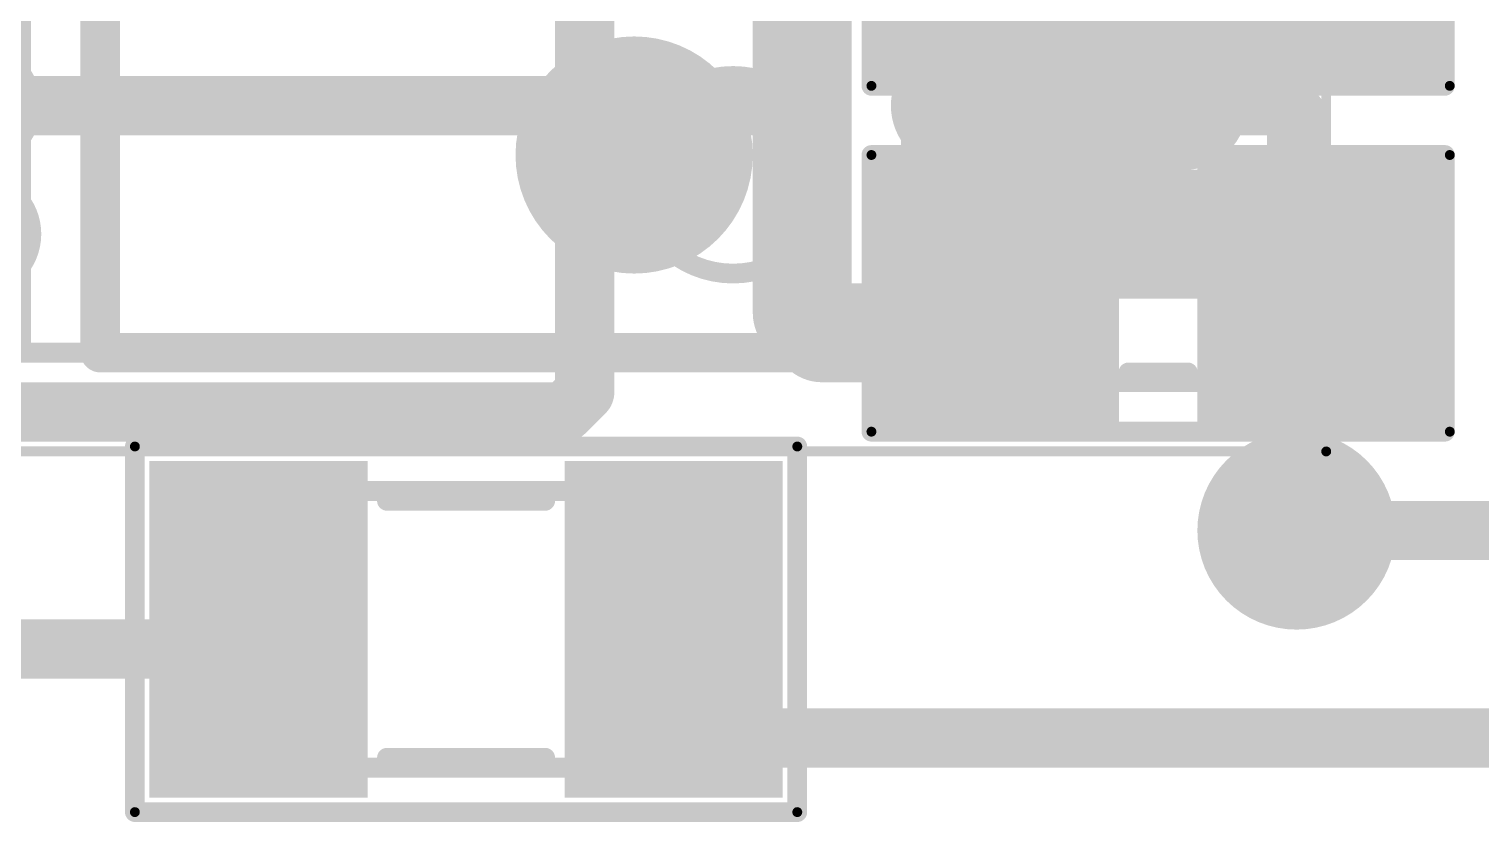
# Model space of a CAD drawing. Header units: millimetres. Extents: x 29 to 180, y 30 to 200.
# Drawn here: x 125.99 to 133.33, y 166.23 to 170.24 of the extents above; entities that cross this region are included whole.
import ezdxf

# ---------------------------------------------------------------- set-up
doc = ezdxf.new("R2010")
doc.units = ezdxf.units.MM
for name, color, linetype in [('BottomLayer', 5, 'Continuous'), ('BottomOverlay', 54, 'Continuous'), ('BottomPaste', 16, 'Continuous'), ('BottomSolder', 6, 'Continuous'), ('Mechanical13', 56, 'Continuous'), ('Mechanical15', 56, 'Continuous'), ('MultiLayer', 9, 'Continuous'), ('TopLayer', 1, 'Continuous'), ('TopOverlay', 2, 'Continuous'), ('TopPaste', 8, 'Continuous'), ('TopSolder', 216, 'Continuous'), ('ViaHoleLayer', 16, 'Continuous')]:
    doc.layers.add(name, color=color, linetype=linetype)

# ---------------------------------------------------------------- blocks, each defined once
blk = doc.blocks.new('SMD_C_0603_B_278')
at = {"layer": 'BottomLayer'}
for points in [[(-1.29999994, 0.5499989), (-1.29999994, -0.5499989), (-0.30000194, 0.5499989), (-0.30000194, -0.5499989)], [(0.2999994, 0.5499989), (0.2999994, -0.5499989), (1.2999974, 0.5499989), (1.2999974, -0.5499989)]]:
    blk.add_solid(points, dxfattribs=at)
at = {"layer": 'BottomOverlay', "const_width": 0.0999998}
for points in [[(-1.44999964, 0.7000011399999999), (-1.44999964, -0.7000011399999999)], [(1.44999964, 0.7000011399999999), (-1.44999964, 0.7000011399999999)], [(1.44999964, 0.7000011399999999), (1.44999964, -0.7000011399999999)], [(0.1499997, 0.40000174), (-0.1499997, 0.40000174)], [(0.1499997, -0.3999992), (-0.1499997, -0.3999992)], [(1.44999964, -0.7000011399999999), (-1.44999964, -0.7000011399999999)]]:
    blk.add_lwpolyline(points, dxfattribs=at)
at = {"layer": 'BottomOverlay', "const_width": 0.0499999}
for points in [[(-1.47499832, 0.7000011399999999, 1), (-1.42500096, 0.7000011399999999, 1)], [(-1.47499832, 0.7000011399999999, 1), (-1.42500096, 0.7000011399999999, 1)], [(1.42500096, 0.7000011399999999, 1), (1.47499832, 0.7000011399999999, 1)], [(1.42500096, 0.7000011399999999, 1), (1.47499832, 0.7000011399999999, 1)], [(-0.17499838, 0.40000174, 1), (-0.12500102, 0.40000174, 1)], [(0.12500102, 0.40000174, 1), (0.17499838, 0.40000174, 1)], [(-0.17499838, -0.3999992, 1), (-0.12500102, -0.3999992, 1)], [(0.12500102, -0.3999992, 1), (0.17499838, -0.3999992, 1)], [(-1.47499832, -0.7000011399999999, 1), (-1.42500096, -0.7000011399999999, 1)], [(-1.47499832, -0.7000011399999999, 1), (-1.42500096, -0.7000011399999999, 1)], [(1.42500096, -0.7000011399999999, 1), (1.47499832, -0.7000011399999999, 1)], [(1.42500096, -0.7000011399999999, 1), (1.47499832, -0.7000011399999999, 1)]]:
    blk.add_lwpolyline(points, format="xyb", close=True, dxfattribs=at)
at = {"layer": 'BottomPaste'}
for points in [[(-1.29999994, 0.5499989), (-1.29999994, -0.5499989), (-0.30000194, 0.5499989), (-0.30000194, -0.5499989)], [(0.2999994, 0.5499989), (0.2999994, -0.5499989), (1.2999974, 0.5499989), (1.2999974, -0.5499989)]]:
    blk.add_solid(points, dxfattribs=at)
at = {"layer": 'BottomSolder'}
for points in [[(-1.40159994, 0.6515989), (-1.40159994, -0.6515989), (-0.19840194, 0.6515989), (-0.19840194, -0.6515989)], [(0.1983994, 0.6515989), (0.1983994, -0.6515989), (1.4015974, 0.6515989), (1.4015974, -0.6515989)]]:
    blk.add_solid(points, dxfattribs=at)
at = {"layer": 'Mechanical13', "const_width": 0.0999998}
for points in [[(-0.90000074, 0.45000164), (-0.90000074, -0.4499991)], [(0.8999982, 0.45000164), (-0.90000074, 0.45000164)], [(0.8999982, 0.45000164), (0.8999982, -0.4499991)], [(0.8999982, -0.4499991), (-0.90000074, -0.4499991)]]:
    blk.add_lwpolyline(points, dxfattribs=at)
at = {"layer": 'Mechanical13', "const_width": 0.0499999}
for points in [[(-0.9249994199999999, 0.45000164, 1), (-0.8750020599999999, 0.45000164, 1)], [(-0.9249994199999999, 0.45000164, 1), (-0.8750020599999999, 0.45000164, 1)], [(0.8749995199999999, 0.45000164, 1), (0.9249968799999999, 0.45000164, 1)], [(0.8749995199999999, 0.45000164, 1), (0.9249968799999999, 0.45000164, 1)], [(-0.9249994199999999, -0.4499991, 1), (-0.8750020599999999, -0.4499991, 1)], [(-0.9249994199999999, -0.4499991, 1), (-0.8750020599999999, -0.4499991, 1)], [(0.8749995199999999, -0.4499991, 1), (0.9249968799999999, -0.4499991, 1)], [(0.8749995199999999, -0.4499991, 1), (0.9249968799999999, -0.4499991, 1)]]:
    blk.add_lwpolyline(points, format="xyb", close=True, dxfattribs=at)
at = {"layer": 'Mechanical15', "const_width": 0.0499999}
for points in [[(-1.47500086, 0.7000011399999999), (-1.47500086, -0.7000011399999999)], [(1.44999964, 0.7000011399999999), (-1.47500086, 0.7000011399999999)], [(1.44999964, 0.7000011399999999), (1.44999964, -0.7000011399999999)], [(1.44999964, -0.7000011399999999), (-1.47500086, -0.7000011399999999)]]:
    blk.add_lwpolyline(points, dxfattribs=at)
at = {"layer": 'Mechanical15', "const_width": 0.02499868}
for points in [[(-1.4875002, 0.7000011399999999, 1), (-1.46250152, 0.7000011399999999, 1)], [(-1.4875002, 0.7000011399999999, 1), (-1.46250152, 0.7000011399999999, 1)], [(1.4375003, 0.7000011399999999, 1), (1.46249898, 0.7000011399999999, 1)], [(1.4375003, 0.7000011399999999, 1), (1.46249898, 0.7000011399999999, 1)], [(-1.4875002, -0.7000011399999999, 1), (-1.46250152, -0.7000011399999999, 1)], [(-1.4875002, -0.7000011399999999, 1), (-1.46250152, -0.7000011399999999, 1)], [(1.4375003, -0.7000011399999999, 1), (1.46249898, -0.7000011399999999, 1)], [(1.4375003, -0.7000011399999999, 1), (1.46249898, -0.7000011399999999, 1)]]:
    blk.add_lwpolyline(points, format="xyb", close=True, dxfattribs=at)
blk = doc.blocks.new('SMD_C_0603_B_279')
at = {"layer": 'BottomLayer'}
for points in [[(-1.29999994, 0.5499989), (-1.29999994, -0.5499989), (-0.30000194, 0.5499989), (-0.30000194, -0.5499989)], [(0.2999994, 0.5499989), (0.2999994, -0.5499989), (1.2999974, 0.5499989), (1.2999974, -0.5499989)]]:
    blk.add_solid(points, dxfattribs=at)
at = {"layer": 'BottomOverlay', "const_width": 0.0999998}
for points in [[(-1.44999964, 0.7000011399999999), (-1.44999964, -0.7000011399999999)], [(1.44999964, 0.7000011399999999), (-1.44999964, 0.7000011399999999)], [(1.44999964, 0.7000011399999999), (1.44999964, -0.7000011399999999)], [(0.1499997, 0.40000174), (-0.1499997, 0.40000174)], [(0.1499997, -0.3999992), (-0.1499997, -0.3999992)], [(1.44999964, -0.7000011399999999), (-1.44999964, -0.7000011399999999)]]:
    blk.add_lwpolyline(points, dxfattribs=at)
at = {"layer": 'BottomOverlay', "const_width": 0.0499999}
for points in [[(-1.47499832, 0.7000011399999999, 1), (-1.42500096, 0.7000011399999999, 1)], [(-1.47499832, 0.7000011399999999, 1), (-1.42500096, 0.7000011399999999, 1)], [(1.42500096, 0.7000011399999999, 1), (1.47499832, 0.7000011399999999, 1)], [(1.42500096, 0.7000011399999999, 1), (1.47499832, 0.7000011399999999, 1)], [(-0.17499838, 0.40000174, 1), (-0.12500102, 0.40000174, 1)], [(0.12500102, 0.40000174, 1), (0.17499838, 0.40000174, 1)], [(-0.17499838, -0.3999992, 1), (-0.12500102, -0.3999992, 1)], [(0.12500102, -0.3999992, 1), (0.17499838, -0.3999992, 1)], [(-1.47499832, -0.7000011399999999, 1), (-1.42500096, -0.7000011399999999, 1)], [(-1.47499832, -0.7000011399999999, 1), (-1.42500096, -0.7000011399999999, 1)], [(1.42500096, -0.7000011399999999, 1), (1.47499832, -0.7000011399999999, 1)], [(1.42500096, -0.7000011399999999, 1), (1.47499832, -0.7000011399999999, 1)]]:
    blk.add_lwpolyline(points, format="xyb", close=True, dxfattribs=at)
at = {"layer": 'BottomPaste'}
for points in [[(-1.29999994, 0.5499989), (-1.29999994, -0.5499989), (-0.30000194, 0.5499989), (-0.30000194, -0.5499989)], [(0.2999994, 0.5499989), (0.2999994, -0.5499989), (1.2999974, 0.5499989), (1.2999974, -0.5499989)]]:
    blk.add_solid(points, dxfattribs=at)
at = {"layer": 'BottomSolder'}
for points in [[(-1.40159994, 0.6515989), (-1.40159994, -0.6515989), (-0.19840194, 0.6515989), (-0.19840194, -0.6515989)], [(0.1983994, 0.6515989), (0.1983994, -0.6515989), (1.4015974, 0.6515989), (1.4015974, -0.6515989)]]:
    blk.add_solid(points, dxfattribs=at)
at = {"layer": 'Mechanical13', "const_width": 0.0999998}
for points in [[(-0.90000074, 0.45000164), (-0.90000074, -0.4499991)], [(0.8999982, 0.45000164), (-0.90000074, 0.45000164)], [(0.8999982, 0.45000164), (0.8999982, -0.4499991)], [(0.8999982, -0.4499991), (-0.90000074, -0.4499991)]]:
    blk.add_lwpolyline(points, dxfattribs=at)
at = {"layer": 'Mechanical13', "const_width": 0.0499999}
for points in [[(-0.9249994199999999, 0.45000164, 1), (-0.8750020599999999, 0.45000164, 1)], [(-0.9249994199999999, 0.45000164, 1), (-0.8750020599999999, 0.45000164, 1)], [(0.8749995199999999, 0.45000164, 1), (0.9249968799999999, 0.45000164, 1)], [(0.8749995199999999, 0.45000164, 1), (0.9249968799999999, 0.45000164, 1)], [(-0.9249994199999999, -0.4499991, 1), (-0.8750020599999999, -0.4499991, 1)], [(-0.9249994199999999, -0.4499991, 1), (-0.8750020599999999, -0.4499991, 1)], [(0.8749995199999999, -0.4499991, 1), (0.9249968799999999, -0.4499991, 1)], [(0.8749995199999999, -0.4499991, 1), (0.9249968799999999, -0.4499991, 1)]]:
    blk.add_lwpolyline(points, format="xyb", close=True, dxfattribs=at)
at = {"layer": 'Mechanical15', "const_width": 0.0499999}
for points in [[(-1.47500086, 0.7000011399999999), (-1.47500086, -0.7000011399999999)], [(1.44999964, 0.7000011399999999), (-1.47500086, 0.7000011399999999)], [(1.44999964, 0.7000011399999999), (1.44999964, -0.7000011399999999)], [(1.44999964, -0.7000011399999999), (-1.47500086, -0.7000011399999999)]]:
    blk.add_lwpolyline(points, dxfattribs=at)
at = {"layer": 'Mechanical15', "const_width": 0.02499868}
for points in [[(-1.4875002, 0.7000011399999999, 1), (-1.46250152, 0.7000011399999999, 1)], [(-1.4875002, 0.7000011399999999, 1), (-1.46250152, 0.7000011399999999, 1)], [(1.4375003, 0.7000011399999999, 1), (1.46249898, 0.7000011399999999, 1)], [(1.4375003, 0.7000011399999999, 1), (1.46249898, 0.7000011399999999, 1)], [(-1.4875002, -0.7000011399999999, 1), (-1.46250152, -0.7000011399999999, 1)], [(-1.4875002, -0.7000011399999999, 1), (-1.46250152, -0.7000011399999999, 1)], [(1.4375003, -0.7000011399999999, 1), (1.46249898, -0.7000011399999999, 1)], [(1.4375003, -0.7000011399999999, 1), (1.46249898, -0.7000011399999999, 1)]]:
    blk.add_lwpolyline(points, format="xyb", close=True, dxfattribs=at)
blk = doc.blocks.new('TSSOP14_387')
at = {"layer": 'Mechanical13', "const_width": 0.0999998}
for points in [[(2.25000058, 2.54999998), (-2.24999804, 2.54999998)], [(-2.24999804, 2.54999998), (-2.24999804, -2.54999998)], [(2.25000058, 2.54999998), (2.25000058, -2.54999998)]]:
    blk.add_lwpolyline(points, dxfattribs=at)
at = {"layer": 'Mechanical13'}
for points, const_width in [([(-2.27499672, 2.54999998, 1), (-2.22499936, 2.54999998, 1)], 0.0499999), ([(-2.27499672, 2.54999998, 1), (-2.22499936, 2.54999998, 1)], 0.0499999), ([(2.2250019, 2.54999998, 1), (2.27499926, 2.54999998, 1)], 0.0499999), ([(2.2250019, 2.54999998, 1), (2.27499926, 2.54999998, 1)], 0.0499999), ([(-0.85000084, 1.65000178, 1), (-1.84999884, 1.65000178, 1)], 0.0999998), ([(-1.87499752, 1.65000178, 1), (-1.82500016, 1.65000178, 1)], 0.0499999), ([(-0.8749995199999999, 1.65000178, 1), (-0.8250021599999999, 1.65000178, 1)], 0.0499999)]:
    blk.add_lwpolyline(points, format="xyb", close=True, dxfattribs=dict(at, const_width=const_width))
at = {"layer": 'Mechanical15', "const_width": 0.0499999}
for points in [[(4.35000146, 3.05000152), (-4.34999892, 3.05000152)], [(-4.34999892, 3.05000152), (-4.34999892, -3.04999898)]]:
    blk.add_lwpolyline(points, dxfattribs=at)
at = {"layer": 'Mechanical15', "const_width": 0.02499868}
blk.add_lwpolyline([(-4.36249826, 3.05000152, 1), (-4.337499579999999, 3.05000152, 1)], format="xyb", close=True, dxfattribs=at)
blk.add_lwpolyline([(-4.36249826, 3.05000152, 1), (-4.337499579999999, 3.05000152, 1)], format="xyb", close=True, dxfattribs=at)
at = {"layer": 'TopLayer', "const_width": 0.4499991}
blk.add_lwpolyline([(-3.6249991, 1.29999994), (-2.47499886, 1.29999994)], dxfattribs=at)
at = {"layer": 'TopLayer', "const_width": 0.22499828}
for points in [[(-3.73749824, 1.29999994, 1), (-3.51249996, 1.29999994, 1)], [(-2.587498, 1.29999994, 1), (-2.36249972, 1.29999994, 1)]]:
    blk.add_lwpolyline(points, format="xyb", close=True, dxfattribs=at)
at = {"layer": 'TopLayer'}
blk.add_solid([(-2.25000058, 1.7250029), (-2.25000058, 2.17499946), (-3.84999738, 1.7250029), (-3.84999738, 2.17499946)], dxfattribs=at)
at = {"layer": 'TopOverlay'}
for points, const_width in [([(-2.92499796, 2.7250009, 1), (-3.175, 2.7250009, 1)], 0.2499995), ([(-3.23749924, 2.7250009, 1), (-3.11250076, 2.7250009, 1)], 0.12499848), ([(-2.9874972, 2.7250009, 1), (-2.86249872, 2.7250009, 1)], 0.12499848), ([(-1.89999874, 2.54999998, 1), (-1.79999894, 2.54999998, 1)], 0.0999998), ([(-1.89999874, 2.54999998, 1), (-1.79999894, 2.54999998, 1)], 0.0999998), ([(1.80000148, 2.54999998, 1), (1.90000128, 2.54999998, 1)], 0.0999998), ([(1.80000148, 2.54999998, 1), (1.90000128, 2.54999998, 1)], 0.0999998), ([(-0.5499989, 1.55000198, 1), (-1.1499977, 1.55000198, 1)], 0.5999987999999999), ([(-1.2999974, 1.55000198, 1), (-0.9999979999999999, 1.55000198, 1)], 0.2999994), ([(-0.6999985999999999, 1.55000198, 1), (-0.3999992, 1.55000198, 1)], 0.2999994)]:
    blk.add_lwpolyline(points, format="xyb", close=True, dxfattribs=dict(at, const_width=const_width))
at = {"layer": 'TopOverlay', "const_width": 0.1999996}
for points in [[(1.85000138, 2.54999998), (-1.84999884, 2.54999998)], [(-1.84999884, 2.54999998), (-1.84999884, -2.54999998)], [(1.85000138, 2.54999998), (1.85000138, -2.54999998)]]:
    blk.add_lwpolyline(points, dxfattribs=at)
at = {"layer": 'TopPaste', "const_width": 0.4499991}
blk.add_lwpolyline([(-3.6249991, 1.29999994), (-2.47499886, 1.29999994)], dxfattribs=at)
at = {"layer": 'TopPaste', "const_width": 0.22499828}
for points in [[(-3.73749824, 1.29999994, 1), (-3.51249996, 1.29999994, 1)], [(-2.587498, 1.29999994, 1), (-2.36249972, 1.29999994, 1)]]:
    blk.add_lwpolyline(points, format="xyb", close=True, dxfattribs=at)
at = {"layer": 'TopPaste'}
blk.add_solid([(-2.25000058, 1.7250029), (-2.25000058, 2.17499946), (-3.84999738, 1.7250029), (-3.84999738, 2.17499946)], dxfattribs=at)
at = {"layer": 'TopSolder', "const_width": 0.6531990999999999}
for points in [[(2.4750014, 1.95000118), (3.62500164, 1.95000118)], [(-3.6249991, 1.29999994), (-2.47499886, 1.29999994)], [(2.4750014, 1.29999994), (3.62500164, 1.29999994)], [(-3.6249991, 0.6500012399999999), (-2.47499886, 0.6500012399999999)], [(2.4750014, 0.6500012399999999), (3.62500164, 0.6500012399999999)]]:
    blk.add_lwpolyline(points, dxfattribs=at)
at = {"layer": 'TopSolder', "const_width": 0.32659828}
for points in [[(2.31170226, 1.95000118, 1), (2.63830054, 1.95000118, 1)], [(-3.78829824, 1.29999994, 1), (-3.46169996, 1.29999994, 1)], [(-2.638298, 1.29999994, 1), (-2.31169972, 1.29999994, 1)], [(2.31170226, 1.29999994, 1), (2.63830054, 1.29999994, 1)], [(-3.78829824, 0.6500012399999999, 1), (-3.46169996, 0.6500012399999999, 1)], [(-2.638298, 0.6500012399999999, 1), (-2.31169972, 0.6500012399999999, 1)], [(2.31170226, 0.6500012399999999, 1), (2.63830054, 0.6500012399999999, 1)]]:
    blk.add_lwpolyline(points, format="xyb", close=True, dxfattribs=at)
at = {"layer": 'TopSolder'}
blk.add_solid([(-2.14840058, 1.6234029), (-2.14840058, 2.27659946), (-3.95159738, 1.6234029), (-3.95159738, 2.27659946)], dxfattribs=at)
blk = doc.blocks.new('SMD_R_0805_478')
at = {"layer": 'Mechanical13', "const_width": 0.0999998}
for points in [[(1.10000034, 0.7000011399999999), (-1.10000034, 0.7000011399999999)], [(-1.10000034, 0.7000011399999999), (-1.10000034, -0.6999985999999999)], [(1.10000034, 0.7000011399999999), (1.10000034, -0.6999985999999999)], [(1.10000034, -0.6999985999999999), (-1.10000034, -0.6999985999999999)]]:
    blk.add_lwpolyline(points, dxfattribs=at)
at = {"layer": 'Mechanical13', "const_width": 0.0499999}
for points in [[(-1.12499902, 0.7000011399999999, 1), (-1.07500166, 0.7000011399999999, 1)], [(-1.12499902, 0.7000011399999999, 1), (-1.07500166, 0.7000011399999999, 1)], [(1.07500166, 0.7000011399999999, 1), (1.12499902, 0.7000011399999999, 1)], [(1.07500166, 0.7000011399999999, 1), (1.12499902, 0.7000011399999999, 1)], [(-1.12499902, -0.6999985999999999, 1), (-1.07500166, -0.6999985999999999, 1)], [(-1.12499902, -0.6999985999999999, 1), (-1.07500166, -0.6999985999999999, 1)], [(1.07500166, -0.6999985999999999, 1), (1.12499902, -0.6999985999999999, 1)], [(1.07500166, -0.6999985999999999, 1), (1.12499902, -0.6999985999999999, 1)]]:
    blk.add_lwpolyline(points, format="xyb", close=True, dxfattribs=at)
at = {"layer": 'Mechanical15', "const_width": 0.0499999}
for points in [[(1.67500046, 0.9249994199999999), (-1.67500046, 0.9249994199999999)], [(-1.67500046, 0.9249994199999999), (-1.67500046, -0.9249994199999999)], [(1.67500046, 0.9249994199999999), (1.67500046, -0.9249994199999999)], [(1.67500046, -0.9249994199999999), (-1.67500046, -0.9249994199999999)]]:
    blk.add_lwpolyline(points, dxfattribs=at)
at = {"layer": 'Mechanical15', "const_width": 0.02499868}
for points in [[(-1.6874998, 0.9249994199999999, 1), (-1.66250112, 0.9249994199999999, 1)], [(-1.6874998, 0.9249994199999999, 1), (-1.66250112, 0.9249994199999999, 1)], [(1.66250112, 0.9249994199999999, 1), (1.6874998, 0.9249994199999999, 1)], [(1.66250112, 0.9249994199999999, 1), (1.6874998, 0.9249994199999999, 1)], [(-1.6874998, -0.9249994199999999, 1), (-1.66250112, -0.9249994199999999, 1)], [(-1.6874998, -0.9249994199999999, 1), (-1.66250112, -0.9249994199999999, 1)], [(1.66250112, -0.9249994199999999, 1), (1.6874998, -0.9249994199999999, 1)], [(1.66250112, -0.9249994199999999, 1), (1.6874998, -0.9249994199999999, 1)]]:
    blk.add_lwpolyline(points, format="xyb", close=True, dxfattribs=at)
at = {"layer": 'TopLayer'}
for points in [[(-0.6000013399999999, -0.7499985), (-0.6000013399999999, 0.7499985), (-1.49999954, -0.7499985), (-1.49999954, 0.7499985)], [(1.49999954, -0.7499985), (1.49999954, 0.7499985), (0.6000013399999999, -0.7499985), (0.6000013399999999, 0.7499985)]]:
    blk.add_solid(points, dxfattribs=at)
at = {"layer": 'TopOverlay', "const_width": 0.0999998}
for points in [[(-1.67500046, 0.9249994199999999), (-1.67500046, -0.9249994199999999)], [(1.67500046, 0.9249994199999999), (-1.67500046, 0.9249994199999999)], [(1.67500046, 0.9249994199999999), (1.67500046, -0.9249994199999999)], [(0.3999992, 0.6500012399999999), (-0.3999992, 0.6500012399999999)], [(0.3999992, -0.6499986999999999), (-0.3999992, -0.6499986999999999)], [(1.67500046, -0.9249994199999999), (-1.67500046, -0.9249994199999999)]]:
    blk.add_lwpolyline(points, dxfattribs=at)
at = {"layer": 'TopOverlay', "const_width": 0.0499999}
for points in [[(-1.69999914, 0.9249994199999999, 1), (-1.65000178, 0.9249994199999999, 1)], [(-1.69999914, 0.9249994199999999, 1), (-1.65000178, 0.9249994199999999, 1)], [(1.65000178, 0.9249994199999999, 1), (1.69999914, 0.9249994199999999, 1)], [(1.65000178, 0.9249994199999999, 1), (1.69999914, 0.9249994199999999, 1)], [(-0.42499788, 0.6500012399999999, 1), (-0.37500052, 0.6500012399999999, 1)], [(0.37500052, 0.6500012399999999, 1), (0.42499788, 0.6500012399999999, 1)], [(-0.42499788, -0.6499986999999999, 1), (-0.37500052, -0.6499986999999999, 1)], [(0.37500052, -0.6499986999999999, 1), (0.42499788, -0.6499986999999999, 1)], [(-1.69999914, -0.9249994199999999, 1), (-1.65000178, -0.9249994199999999, 1)], [(-1.69999914, -0.9249994199999999, 1), (-1.65000178, -0.9249994199999999, 1)], [(1.65000178, -0.9249994199999999, 1), (1.69999914, -0.9249994199999999, 1)], [(1.65000178, -0.9249994199999999, 1), (1.69999914, -0.9249994199999999, 1)]]:
    blk.add_lwpolyline(points, format="xyb", close=True, dxfattribs=at)
at = {"layer": 'TopPaste'}
for points in [[(-0.6000013399999999, -0.7499985), (-0.6000013399999999, 0.7499985), (-1.49999954, -0.7499985), (-1.49999954, 0.7499985)], [(1.49999954, -0.7499985), (1.49999954, 0.7499985), (0.6000013399999999, -0.7499985), (0.6000013399999999, 0.7499985)]]:
    blk.add_solid(points, dxfattribs=at)
at = {"layer": 'TopSolder'}
for points in [[(-0.49840134, -0.8515984999999999), (-0.49840134, 0.8515984999999999), (-1.60159954, -0.8515984999999999), (-1.60159954, 0.8515984999999999)], [(1.60159954, -0.8515984999999999), (1.60159954, 0.8515984999999999), (0.49840134, -0.8515984999999999), (0.49840134, 0.8515984999999999)]]:
    blk.add_solid(points, dxfattribs=at)

msp = doc.modelspace()

# ---------------------------------------------------------------- linework, layer by layer
at = {"layer": 'BottomLayer'}
for points, const_width in [([(128.80000148, 168.40000102), (128.80000148, 170.9000011)], 0.2999994), ([(129.90000182, 168.80000022), (129.90000182, 170.6000017)], 0.499999), ([(129.90000182, 168.80000022), (130.00000162, 168.70000042)], 0.499999), ([(132.3000021, 168.70000804), (132.50000424, 168.90001018)], 0.2999994), ([(130.00000162, 168.70000042), (130.90000236, 168.70000042)], 0.499999), ([(132.3000021, 168.70000804), (132.4000019, 168.60000824)], 0.2999994), ([(132.4000019, 167.69999988), (132.4000019, 168.60000824)], 0.2999994), ([(128.70000168, 168.30000122), (128.80000148, 168.40000102)], 0.2999994), ([(123.90000112, 168.30000122), (128.70000168, 168.30000122)], 0.2999994)]:
    msp.add_lwpolyline(points, dxfattribs=dict(at, const_width=const_width))
for points, const_width in [([(129.77500334, 168.80000022, 1), (130.0250003, 168.80000022, 1)], 0.2499995), ([(129.77500334, 168.80000022, 1), (130.0250003, 168.80000022, 1)], 0.2499995), ([(132.42500566, 168.90001018, 1), (132.57500282, 168.90001018, 1)], 0.1499997), ([(129.87500314, 168.70000042, 1), (130.1250001, 168.70000042, 1)], 0.2499995), ([(129.87500314, 168.70000042, 1), (130.1250001, 168.70000042, 1)], 0.2499995), ([(130.77500388, 168.70000042, 1), (131.02500084, 168.70000042, 1)], 0.2499995), ([(132.22500352, 168.70000804, 1), (132.37500068, 168.70000804, 1)], 0.1499997), ([(132.22500352, 168.70000804, 1), (132.37500068, 168.70000804, 1)], 0.1499997), ([(132.32500332, 168.60000824, 1), (132.47500048, 168.60000824, 1)], 0.1499997), ([(132.32500332, 168.60000824, 1), (132.47500048, 168.60000824, 1)], 0.1499997), ([(128.7250029, 168.40000102, 1), (128.87500006, 168.40000102, 1)], 0.1499997), ([(128.7250029, 168.40000102, 1), (128.87500006, 168.40000102, 1)], 0.1499997), ([(128.6250031, 168.30000122, 1), (128.77500026, 168.30000122, 1)], 0.1499997), ([(128.6250031, 168.30000122, 1), (128.77500026, 168.30000122, 1)], 0.1499997), ([(132.2000023, 167.69999988, 1), (132.6000015, 167.69999988, 1)], 0.3999992), ([(132.32500332, 167.69999988, 1), (132.47500048, 167.69999988, 1)], 0.1499997)]:
    msp.add_lwpolyline(points, format="xyb", close=True, dxfattribs=dict(at, const_width=const_width))
at = {"layer": 'BottomSolder', "const_width": 0.5015992}
msp.add_lwpolyline([(132.1492023, 167.69999988, 1), (132.6508015, 167.69999988, 1)], format="xyb", close=True, dxfattribs=at)
at = {"layer": 'MultiLayer', "const_width": 0.3999992}
msp.add_lwpolyline([(132.2000023, 167.69999988, 1), (132.6000015, 167.69999988, 1)], format="xyb", close=True, dxfattribs=at)
at = {"layer": 'TopLayer', "const_width": 0.2999994}
for points in [[(129.90000944, 169.90000818), (129.90000944, 170.50000952)], [(125.15000116, 169.85001082), (129.85001208, 169.85001082)], [(129.85001208, 169.85001082), (129.90000944, 169.90000818)], [(131.25000166, 169.85001082), (132.35001216, 169.85001082)], [(132.35001216, 169.85001082), (132.4000019, 169.80002108)], [(132.4000019, 167.69999988), (132.4000019, 169.80002108)], [(131.25000166, 169.20000958), (131.29999902, 169.15001222)], [(131.29999902, 169.15001222), (132.35001216, 169.15001222)], [(132.4000019, 167.69999988), (132.5000017, 167.60000008)], [(132.5000017, 167.60000008), (132.6000015, 167.69999988)], [(132.6000015, 167.69999988), (135.20000138, 167.69999988)], [(123.69999898, 167.10000108), (126.9500001, 167.10000108)], [(126.9500001, 166.70000188), (126.9500001, 167.10000108)], [(129.25000312, 166.6500096), (134.04999352, 166.6500096)]]:
    msp.add_lwpolyline(points, dxfattribs=at)
at = {"layer": 'TopLayer'}
for points, const_width in [([(129.7750135, 169.85001082, 1), (129.92501066, 169.85001082, 1)], 0.1499997), ([(129.7750135, 169.85001082, 1), (129.92501066, 169.85001082, 1)], 0.1499997), ([(129.82501086, 169.90000818, 1), (129.97500802, 169.90000818, 1)], 0.1499997), ([(129.82501086, 169.90000818, 1), (129.97500802, 169.90000818, 1)], 0.1499997), ([(131.17500308, 169.85001082, 1), (131.32500024, 169.85001082, 1)], 0.1499997), ([(132.27501358, 169.85001082, 1), (132.42501074, 169.85001082, 1)], 0.1499997), ([(132.27501358, 169.85001082, 1), (132.42501074, 169.85001082, 1)], 0.1499997), ([(132.32500332, 169.80002108, 1), (132.47500048, 169.80002108, 1)], 0.1499997), ([(132.32500332, 169.80002108, 1), (132.47500048, 169.80002108, 1)], 0.1499997), ([(131.17500308, 169.20000958, 1), (131.32500024, 169.20000958, 1)], 0.1499997), ([(131.22500044, 169.15001222, 1), (131.3749976, 169.15001222, 1)], 0.1499997), ([(131.22500044, 169.15001222, 1), (131.3749976, 169.15001222, 1)], 0.1499997), ([(132.27501358, 169.15001222, 1), (132.42501074, 169.15001222, 1)], 0.1499997), ([(132.2000023, 167.69999988, 1), (132.6000015, 167.69999988, 1)], 0.3999992), ([(132.32500332, 167.69999988, 1), (132.47500048, 167.69999988, 1)], 0.1499997), ([(132.32500332, 167.69999988, 1), (132.47500048, 167.69999988, 1)], 0.1499997), ([(132.52500292, 167.69999988, 1), (132.67500008, 167.69999988, 1)], 0.1499997), ([(132.52500292, 167.69999988, 1), (132.67500008, 167.69999988, 1)], 0.1499997), ([(132.42500312, 167.60000008, 1), (132.57500028, 167.60000008, 1)], 0.1499997), ([(132.42500312, 167.60000008, 1), (132.57500028, 167.60000008, 1)], 0.1499997), ([(126.87500152, 167.10000108, 1), (127.02499868, 167.10000108, 1)], 0.1499997), ([(126.87500152, 167.10000108, 1), (127.02499868, 167.10000108, 1)], 0.1499997), ([(126.87500152, 166.70000188, 1), (127.02499868, 166.70000188, 1)], 0.1499997), ([(129.17500454, 166.6500096, 1), (129.3250017, 166.6500096, 1)], 0.1499997)]:
    msp.add_lwpolyline(points, format="xyb", close=True, dxfattribs=dict(at, const_width=const_width))
at = {"layer": 'TopSolder', "const_width": 0.5015992}
msp.add_lwpolyline([(132.1492023, 167.69999988, 1), (132.6508015, 167.69999988, 1)], format="xyb", close=True, dxfattribs=at)
at = {"layer": 'ViaHoleLayer', "const_width": 0.2499995}
msp.add_lwpolyline([(132.27500342, 167.69999988, 1), (132.52500038, 167.69999988, 1)], format="xyb", close=True, dxfattribs=at)

# ---------------------------------------------------------------- block references
at = {"rotation": 180}
for name, p in [('TSSOP14_387', (128.20000268, 171.15001076)), ('SMD_C_0603_B_278', (131.7000033, 170.65001176)), ('SMD_C_0603_B_279', (131.7000033, 168.90001018)), ('SMD_R_0805_478', (128.20000014, 167.20000088))]:
    msp.add_blockref(name, p, dxfattribs=at)

doc.saveas('drawing.dxf')
